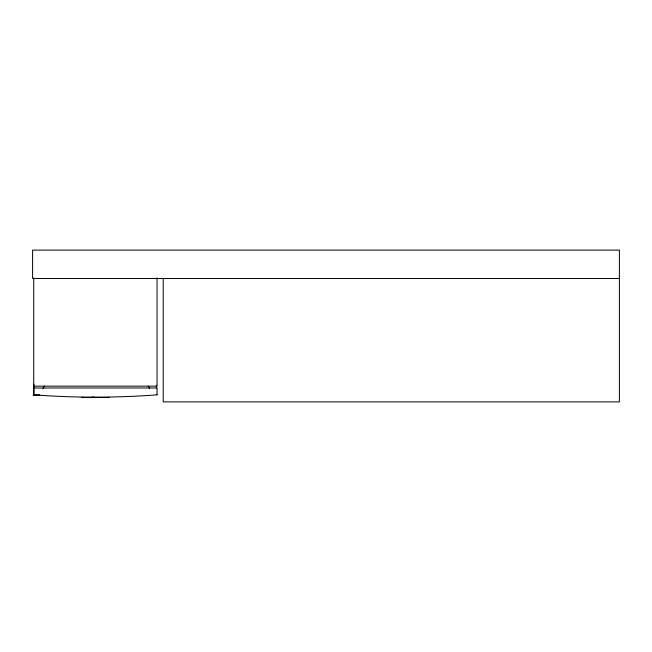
<?xml version="1.0" encoding="UTF-8"?>
<svg xmlns="http://www.w3.org/2000/svg" width="652" height="652" viewBox="0 0 652 652"><rect width="100%" height="100%" fill="white"/><g stroke="black" fill="none" stroke-linecap="round" stroke-linejoin="round"><path stroke-width="0.98" d="M42.975 388.657L44.417 386.057M39.625 394.892L33.097 395.169M619.4 278.518L32.6 278.518L32.6 250.107L619.4 250.107L619.4 401.893L163.228 401.893L163.228 278.518M33.358 384.33L33.88 384.33L33.88 394.729M92.062 397.125L93.961 397.125M81.378 397.443L86.341 397.443M87.213 397.443L89.055 397.443M89.332 397.443L92.771 397.443M92.975 397.443L94.866 397.443M95.062 397.443L96.952 397.443M97.156 397.443L99.088 397.443M99.291 397.443L107.36 397.443M107.556 397.443L109.389 397.443M148.224 386.065L149.593 388.665M157.059 277.899L157.059 386.155L33.717 386.155L33.717 277.899M156.439 385.291L156.439 388.184M39.625 394.729L39.625 395.169M157.059 394.843C116.023 397.916 74.752 397.916 33.717 394.843L33.717 387.989L157.059 387.989L157.059 394.843"/></g></svg>
